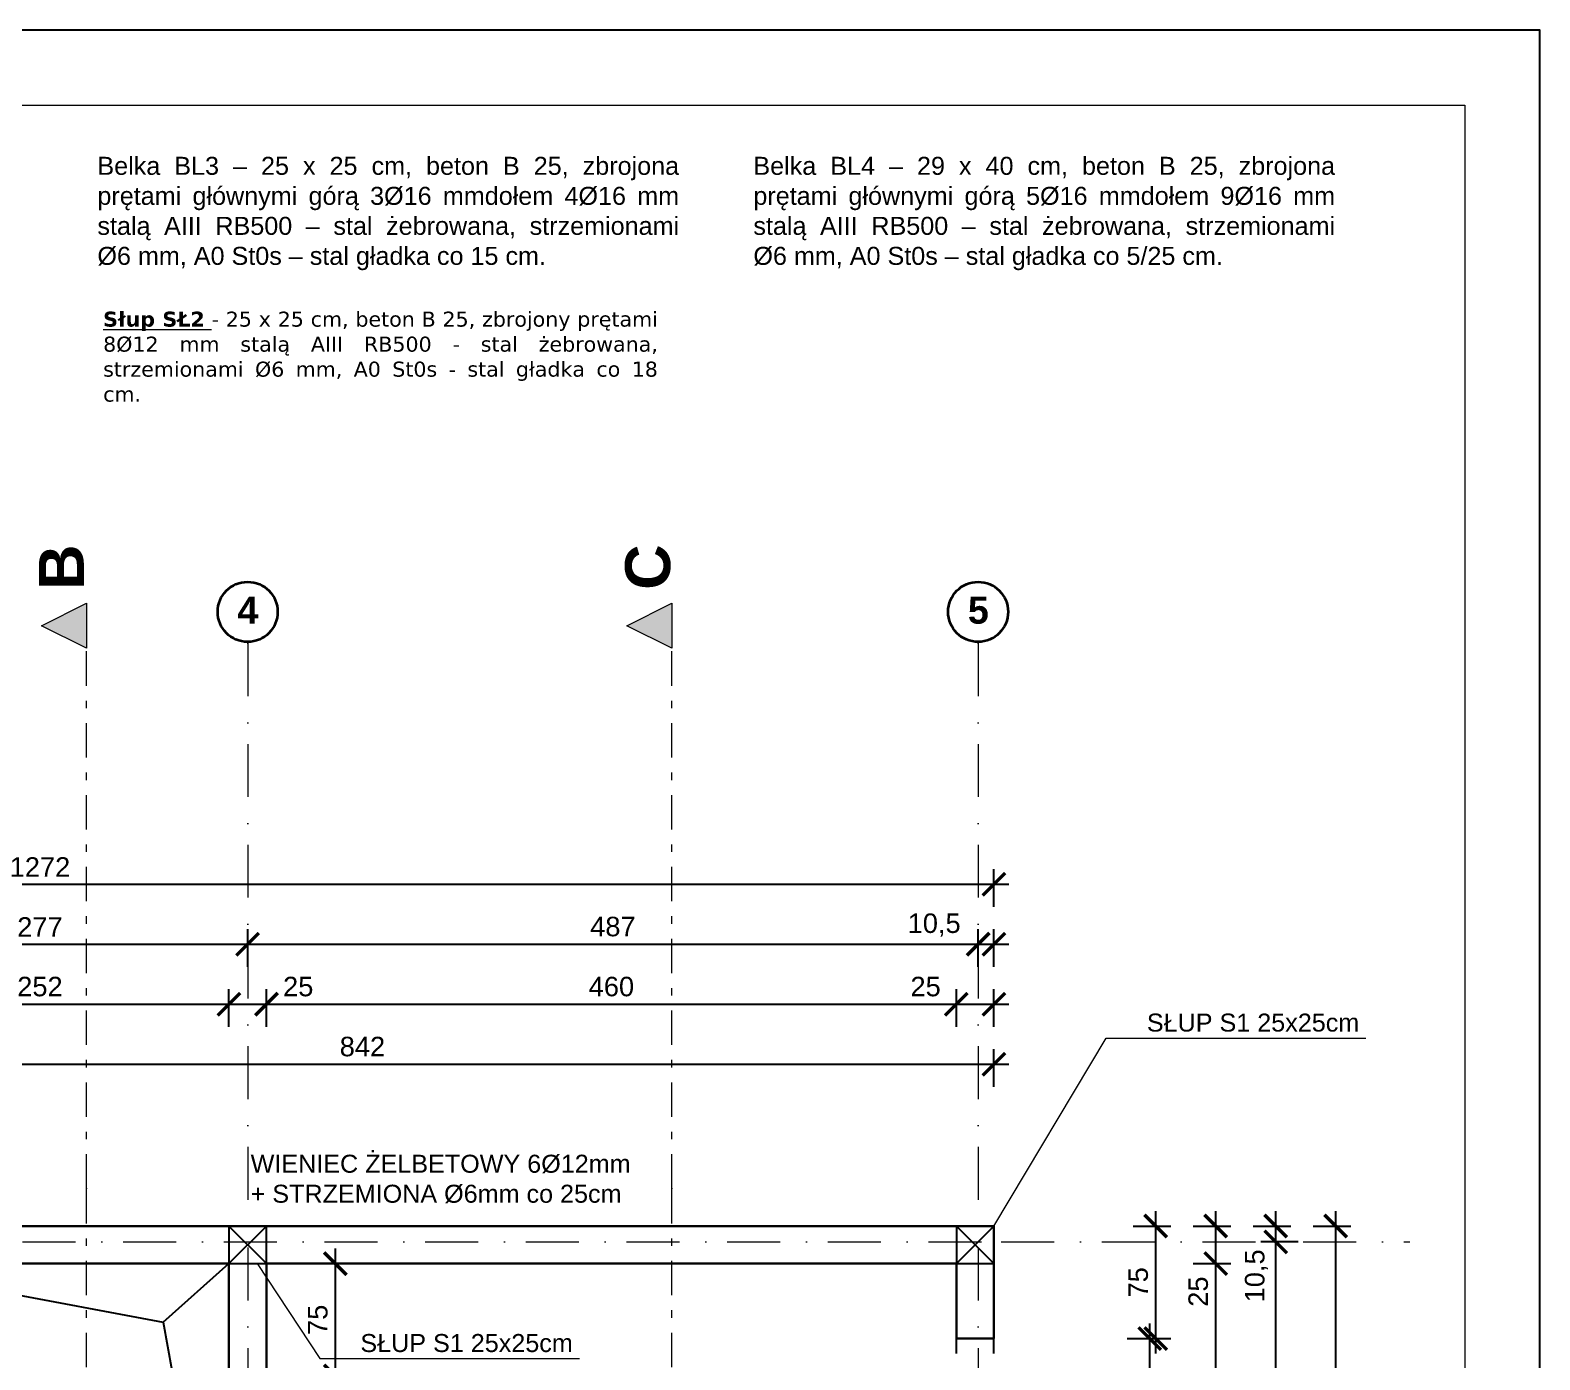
# Model space of a CAD drawing. Header units: millimetres. Extents: x 4647 to 73915, y -13612 to -8141.
# Drawn here: x 12192 to 13199, y -10494 to -9608 of the extents above; entities that cross this region are included whole.
import ezdxf
from ezdxf.enums import TextEntityAlignment as Align

# ---------------------------------------------------------------- set-up
doc = ezdxf.new("R2010")
doc.units = ezdxf.units.MM
for name, pattern in [('ACAD_ISO03W100', [30, 12, -18]), ('Kropki i Kreski', [67.027776, 35.277777, -17.638888, 0, -14.111111]), ('Przerywana', [16.4, 8.2, -8.2]), ('Przerywana podwójnie', [47.9, 22.9, -10, 5, -10])]:
    doc.linetypes.add(name, pattern=pattern)
for name, color, linetype, lineweight in [('a_beton_c', 3, 'ACAD_ISO03W100', 25), ('a_murowane_b', 20, 'Continuous', 30), ('a_opisy', 252, 'Continuous', 9), ('a_wymiary', 250, 'Continuous', 9), ('Konstrukcja - Siatka mod_Nr_Pióra__1', 7, 'Continuous', 5), ('Konstrukcja - Siatka mod_Nr_Pióra__7', 7, 'Continuous', 35), ('Opisy - Tekst_Nr_Pióra__1', 7, 'Continuous', 13), ('Znaczniki - Przekroje_Nr_Pióra__1', 7, 'Continuous', 5)]:
    doc.layers.add(name, color=color, linetype=linetype, lineweight=lineweight)
doc.layers.add('Konstrukcja - Siatka mod', color=7, linetype='Continuous')
doc.layers.add('Znaczniki - Przekroje', color=7, linetype='Continuous')
doc.layers.add('Konstrukcja - Siatka mod_Nr_Pióra__4', color=7, linetype='Continuous', lineweight=5, true_color=0x029e21)
doc.layers.add('Znaczniki - Przekroje_Nr_Pióra__5', color=7, linetype='Continuous', lineweight=5, true_color=0x40a5ff)
doc.styles.add('GENERATED_STYLE_1', font='arialbd.ttf')
doc.styles.get("Standard").update_dxf_attribs({"font": 'arial.ttf'})
doc.dimstyles.new('1-100', dxfattribs={"dimtxt": 13, "dimasz": 15, "dimexe": 10, "dimexo": 20, "dimgap": 5, "dimtad": 1, "dimdec": 1, "dimrnd": 0.5, "dimtxsty": 'Standard', "dimblk": 'ARCHTICK', "dimcen": 0.09, "dimdle": 10, "dimadec": 0, "dimazin": 0, "dimtfac": 1, "dimtdec": 1, "dimtofl": 0, "dimtmove": 0, "dimatfit": 3, "dimfxl": 10, "dimfxlon": 1, "dimtolj": 1, "dimtzin": 0, "dimarcsym": 0})

# ---------------------------------------------------------------- blocks, each defined once
blk = doc.blocks.new('Standardowy znacznik siatki')
at = {"layer": 'Konstrukcja - Siatka mod_Nr_Pióra__4', "linetype": 'Kropki i Kreski'}
for p, q in [((272.5, 0), (0, 0)), ((272.5, 0), (1529.2, 0)), ((1529.2, 0), (1801.7, 0))]:
    blk.add_line(p, q, dxfattribs=at)
blk.add_point((272.5, 0), dxfattribs=at)
blk.add_point((272.5, 0), dxfattribs=at)
at = {"layer": 'Konstrukcja - Siatka mod_Nr_Pióra__7', "linetype": 'Continuous'}
blk.add_circle((-20, 0), 20, dxfattribs=at)
at = {"layer": 'Konstrukcja - Siatka mod_Nr_Pióra__1', "style": 'GENERATED_STYLE_1'}
blk.add_attdef('AC_MarkerText_1', text='', height=18, dxfattribs=at).set_placement((-28.2, -13.3), align=Align.BOTTOM_LEFT)
blk = doc.blocks.new('Standardowy znacznik siatki_5')
at = {"layer": 'Konstrukcja - Siatka mod_Nr_Pióra__4', "linetype": 'Kropki i Kreski'}
for q in [(0, 0), (1660.6, 0)]:
    blk.add_line((1, 0), q, dxfattribs=at)
blk.add_point((1, 0), dxfattribs=at)
blk.add_point((1, 0), dxfattribs=at)
at = {"layer": 'Konstrukcja - Siatka mod_Nr_Pióra__7', "linetype": 'Continuous'}
blk.add_circle((-20, 0), 20, dxfattribs=at)
at = {"layer": 'Konstrukcja - Siatka mod_Nr_Pióra__1', "style": 'GENERATED_STYLE_1'}
blk.add_attdef('AC_MarkerText_1', text='', height=18, rotation=90, dxfattribs=at).set_placement((-6.7, -6.8), align=Align.BOTTOM_LEFT)
blk = doc.blocks.new('Standardowy znacznik siatki_6')
at = {"layer": 'Konstrukcja - Siatka mod_Nr_Pióra__4', "linetype": 'Kropki i Kreski'}
for q in [(0, 0), (1660.6, 0)]:
    blk.add_line((1, 0), q, dxfattribs=at)
blk.add_point((1, 0), dxfattribs=at)
blk.add_point((1, 0), dxfattribs=at)
at = {"layer": 'Konstrukcja - Siatka mod_Nr_Pióra__7', "linetype": 'Continuous'}
blk.add_circle((-20, 0), 20, dxfattribs=at)
at = {"layer": 'Konstrukcja - Siatka mod_Nr_Pióra__1', "style": 'GENERATED_STYLE_1'}
blk.add_attdef('AC_MarkerText_1', text='', height=18, rotation=90, dxfattribs=at).set_placement((-6.7, -6.8), align=Align.BOTTOM_LEFT)
blk = doc.blocks.new('Płaszczyzna odcinająca_2', base_point=(9599.1, -311.1))
at = {"layer": 'Znaczniki - Przekroje_Nr_Pióra__1', "linetype": 'Continuous'}
blk.add_hatch(color=256, dxfattribs=at).paths.add_polyline_path([(9599.1, 1362.7), (9599.1, 1332.7), (9569.1, 1347.7)], flags=0)
for p, q in [((9569.1, 1347.7), (9599.1, 1362.7)), ((9599.1, 1362.7), (9599.1, 1332.7)), ((9599.1, 1332.7), (9569.1, 1347.7))]:
    blk.add_line(p, q, dxfattribs=at)
at = {"layer": 'Znaczniki - Przekroje_Nr_Pióra__5', "linetype": 'Przerywana podwójnie'}
for p, q in [((9599.1, 972.5), (9599.1, 1332.7)), ((9599.1, -296.1), (9599.1, 972.5))]:
    blk.add_line(p, q, dxfattribs=at)
blk.add_point((9599.1, 972.5), dxfattribs=at)
at = {"layer": 'Znaczniki - Przekroje_Nr_Pióra__1', "linetype": 'Continuous', "insert": (9597.4, 1371.7), "char_height": 30, "attachment_point": 7, "rotation": 90, "style": 'GENERATED_STYLE_1'}
blk.add_mtext('{B}', dxfattribs=at)
blk = doc.blocks.new('Płaszczyzna odcinająca_3', base_point=(9989.4, -311.1))
at = {"layer": 'Znaczniki - Przekroje_Nr_Pióra__1', "linetype": 'Continuous'}
blk.add_hatch(color=256, dxfattribs=at).paths.add_polyline_path([(9989.4, 1362.7), (9989.4, 1332.7), (9959.4, 1347.7)], flags=0)
for p, q in [((9959.4, 1347.7), (9989.4, 1362.7)), ((9989.4, 1362.7), (9989.4, 1332.7)), ((9989.4, 1332.7), (9959.4, 1347.7))]:
    blk.add_line(p, q, dxfattribs=at)
at = {"layer": 'Znaczniki - Przekroje_Nr_Pióra__5', "linetype": 'Przerywana podwójnie'}
for p, q in [((9989.4, 972.5), (9989.4, 1332.7)), ((9989.4, -296.1), (9989.4, 972.5))]:
    blk.add_line(p, q, dxfattribs=at)
blk.add_point((9989.4, 972.5), dxfattribs=at)
at = {"layer": 'Znaczniki - Przekroje_Nr_Pióra__1', "linetype": 'Continuous', "insert": (9988.7, 1371.7), "char_height": 30, "attachment_point": 7, "rotation": 90, "style": 'GENERATED_STYLE_1'}
blk.add_mtext('{C}', dxfattribs=at)
blk = doc.blocks.new('_ArchTick')
at = {"color": 0, "linetype": 'ByBlock', "const_width": 0.15}
blk.add_lwpolyline([(-0.5, -0.5), (0.5, 0.5)], dxfattribs=at)
blk = doc.blocks.new('*D366')
at = {"layer": 'a_wymiary', "color": 0, "lineweight": -2, "transparency": 16777216}
for p, q in [((11993, -10312.3), (11993, -10287.3)), ((12835, -10312.3), (12835, -10287.3)), ((11983, -10297.3), (12845, -10297.3))]:
    blk.add_line(p, q, dxfattribs=at)
at = {"layer": 'DEFPOINTS', "color": 0, "transparency": 16777216}
for p in [(12835, -10297.3), (11993, -10401.2), (12835, -10401.2)]:
    blk.add_point(p, dxfattribs=at)
at = {"layer": 'a_wymiary', "color": 0, "lineweight": -2, "transparency": 16777216, "xscale": 15, "yscale": 15, "zscale": 15, "rotation": 180}
blk.add_blockref('_ArchTick', (11993, -10297.3), dxfattribs=at)
at = {"layer": 'a_wymiary', "color": 0, "lineweight": -2, "transparency": 16777216, "xscale": 15, "yscale": 15, "zscale": 15}
blk.add_blockref('_ArchTick', (12835, -10297.3), dxfattribs=at)
at = {"layer": 'a_wymiary', "color": 0, "transparency": 16777216, "insert": (12414, -10285.6), "char_height": 13, "attachment_point": 5}
blk.add_mtext('\\A1;842', dxfattribs=at)
blk = doc.blocks.new('*D370')
at = {"layer": 'a_wymiary', "color": 0, "lineweight": -2, "transparency": 16777216}
for p, q in [((12073, -10272.3), (12073, -10247.3)), ((12325, -10272.3), (12325, -10247.3)), ((12063, -10257.3), (12335, -10257.3))]:
    blk.add_line(p, q, dxfattribs=at)
at = {"layer": 'DEFPOINTS', "color": 0, "transparency": 16777216}
for p in [(12325, -10257.3), (12073, -10405.2), (12325, -10405.2)]:
    blk.add_point(p, dxfattribs=at)
at = {"layer": 'a_wymiary', "color": 0, "lineweight": -2, "transparency": 16777216, "xscale": 15, "yscale": 15, "zscale": 15, "rotation": 180}
blk.add_blockref('_ArchTick', (12073, -10257.3), dxfattribs=at)
at = {"layer": 'a_wymiary', "color": 0, "lineweight": -2, "transparency": 16777216, "xscale": 15, "yscale": 15, "zscale": 15}
blk.add_blockref('_ArchTick', (12325, -10257.3), dxfattribs=at)
at = {"layer": 'a_wymiary', "color": 0, "transparency": 16777216, "insert": (12199, -10245.6), "char_height": 13, "attachment_point": 5}
blk.add_mtext('\\A1;252', dxfattribs=at)
blk = doc.blocks.new('*D371')
at = {"layer": 'a_wymiary', "color": 0, "lineweight": -2, "transparency": 16777216}
for p, q in [((12325, -10272.3), (12325, -10247.3)), ((12350, -10272.3), (12350, -10247.3)), ((12315, -10257.3), (12360, -10257.3))]:
    blk.add_line(p, q, dxfattribs=at)
at = {"layer": 'DEFPOINTS', "color": 0, "transparency": 16777216}
for p in [(12350, -10257.3), (12325, -10405.2), (12350, -10405.2)]:
    blk.add_point(p, dxfattribs=at)
at = {"layer": 'a_wymiary', "color": 0, "lineweight": -2, "transparency": 16777216, "xscale": 15, "yscale": 15, "zscale": 15, "rotation": 180}
blk.add_blockref('_ArchTick', (12325, -10257.3), dxfattribs=at)
at = {"layer": 'a_wymiary', "color": 0, "lineweight": -2, "transparency": 16777216, "xscale": 15, "yscale": 15, "zscale": 15}
blk.add_blockref('_ArchTick', (12350, -10257.3), dxfattribs=at)
at = {"layer": 'a_wymiary', "color": 0, "transparency": 16777216, "insert": (12371.2, -10245.6), "char_height": 13, "attachment_point": 5}
blk.add_mtext('\\A1;25', dxfattribs=at)
blk = doc.blocks.new('*D372')
at = {"layer": 'a_wymiary', "color": 0, "lineweight": -2, "transparency": 16777216}
for p, q in [((12350, -10272.3), (12350, -10247.3)), ((12810, -10272.3), (12810, -10247.3)), ((12340, -10257.3), (12820, -10257.3))]:
    blk.add_line(p, q, dxfattribs=at)
at = {"layer": 'DEFPOINTS', "color": 0, "transparency": 16777216}
for p in [(12810, -10257.3), (12350, -10405.2), (12810, -10405.2)]:
    blk.add_point(p, dxfattribs=at)
at = {"layer": 'a_wymiary', "color": 0, "lineweight": -2, "transparency": 16777216, "xscale": 15, "yscale": 15, "zscale": 15, "rotation": 180}
blk.add_blockref('_ArchTick', (12350, -10257.3), dxfattribs=at)
at = {"layer": 'a_wymiary', "color": 0, "lineweight": -2, "transparency": 16777216, "xscale": 15, "yscale": 15, "zscale": 15}
blk.add_blockref('_ArchTick', (12810, -10257.3), dxfattribs=at)
at = {"layer": 'a_wymiary', "color": 0, "transparency": 16777216, "insert": (12580, -10245.6), "char_height": 13, "attachment_point": 5}
blk.add_mtext('\\A1;460', dxfattribs=at)
blk = doc.blocks.new('*D373')
at = {"layer": 'a_wymiary', "color": 0, "lineweight": -2, "transparency": 16777216}
for p, q in [((12810, -10272.3), (12810, -10247.3)), ((12835, -10272.3), (12835, -10247.3)), ((12800, -10257.3), (12845, -10257.3))]:
    blk.add_line(p, q, dxfattribs=at)
at = {"layer": 'DEFPOINTS', "color": 0, "transparency": 16777216}
for p in [(12835, -10257.3), (12810, -10405.2), (12835, -10405.2)]:
    blk.add_point(p, dxfattribs=at)
at = {"layer": 'a_wymiary', "color": 0, "lineweight": -2, "transparency": 16777216, "xscale": 15, "yscale": 15, "zscale": 15, "rotation": 180}
blk.add_blockref('_ArchTick', (12810, -10257.3), dxfattribs=at)
at = {"layer": 'a_wymiary', "color": 0, "lineweight": -2, "transparency": 16777216, "xscale": 15, "yscale": 15, "zscale": 15}
blk.add_blockref('_ArchTick', (12835, -10257.3), dxfattribs=at)
at = {"layer": 'a_wymiary', "color": 0, "transparency": 16777216, "insert": (12789.5, -10245.6), "char_height": 13, "attachment_point": 5}
blk.add_mtext('\\A1;25', dxfattribs=at)
blk = doc.blocks.new('*D376')
at = {"layer": 'a_wymiary', "color": 0, "lineweight": -2, "transparency": 16777216}
for p, q in [((12060.5, -10232.3), (12060.5, -10207.3)), ((12337.5, -10232.3), (12337.5, -10207.3)), ((12050.5, -10217.3), (12347.5, -10217.3))]:
    blk.add_line(p, q, dxfattribs=at)
at = {"layer": 'DEFPOINTS', "color": 0, "transparency": 16777216}
for p in [(12337.5, -10217.3), (12060.5, -10405.2), (12337.5, -10405.2)]:
    blk.add_point(p, dxfattribs=at)
at = {"layer": 'a_wymiary', "color": 0, "lineweight": -2, "transparency": 16777216, "xscale": 15, "yscale": 15, "zscale": 15, "rotation": 180}
blk.add_blockref('_ArchTick', (12060.5, -10217.3), dxfattribs=at)
at = {"layer": 'a_wymiary', "color": 0, "lineweight": -2, "transparency": 16777216, "xscale": 15, "yscale": 15, "zscale": 15}
blk.add_blockref('_ArchTick', (12337.5, -10217.3), dxfattribs=at)
at = {"layer": 'a_wymiary', "color": 0, "transparency": 16777216, "insert": (12199, -10205.8), "char_height": 13, "attachment_point": 5}
blk.add_mtext('\\A1;277', dxfattribs=at)
blk = doc.blocks.new('*D377')
at = {"layer": 'a_wymiary', "color": 0, "lineweight": -2, "transparency": 16777216}
for p, q in [((12337.5, -10232.3), (12337.5, -10207.3)), ((12824.5, -10232.3), (12824.5, -10207.3)), ((12327.5, -10217.3), (12834.5, -10217.3))]:
    blk.add_line(p, q, dxfattribs=at)
at = {"layer": 'DEFPOINTS', "color": 0, "transparency": 16777216}
for p in [(12824.5, -10217.3), (12337.5, -10405.2), (12824.5, -10405.2)]:
    blk.add_point(p, dxfattribs=at)
at = {"layer": 'a_wymiary', "color": 0, "lineweight": -2, "transparency": 16777216, "xscale": 15, "yscale": 15, "zscale": 15, "rotation": 180}
blk.add_blockref('_ArchTick', (12337.5, -10217.3), dxfattribs=at)
at = {"layer": 'a_wymiary', "color": 0, "lineweight": -2, "transparency": 16777216, "xscale": 15, "yscale": 15, "zscale": 15}
blk.add_blockref('_ArchTick', (12824.5, -10217.3), dxfattribs=at)
at = {"layer": 'a_wymiary', "color": 0, "transparency": 16777216, "insert": (12581, -10205.6), "char_height": 13, "attachment_point": 5}
blk.add_mtext('\\A1;487', dxfattribs=at)
blk = doc.blocks.new('*D378')
at = {"layer": 'a_wymiary', "color": 0, "lineweight": -2, "transparency": 16777216}
for p, q in [((12824.5, -10232.3), (12824.5, -10207.3)), ((12835, -10232.3), (12835, -10207.3)), ((12814.5, -10217.3), (12845, -10217.3))]:
    blk.add_line(p, q, dxfattribs=at)
at = {"layer": 'DEFPOINTS', "color": 0, "transparency": 16777216}
for p in [(12835, -10217.3), (12824.5, -10405.2), (12835, -10405.2)]:
    blk.add_point(p, dxfattribs=at)
at = {"layer": 'a_wymiary', "color": 0, "lineweight": -2, "transparency": 16777216, "xscale": 15, "yscale": 15, "zscale": 15, "rotation": 180}
blk.add_blockref('_ArchTick', (12824.5, -10217.3), dxfattribs=at)
at = {"layer": 'a_wymiary', "color": 0, "lineweight": -2, "transparency": 16777216, "xscale": 15, "yscale": 15, "zscale": 15}
blk.add_blockref('_ArchTick', (12835, -10217.3), dxfattribs=at)
at = {"layer": 'a_wymiary', "color": 0, "transparency": 16777216, "insert": (12795.2, -10204.5), "char_height": 13, "attachment_point": 5}
blk.add_mtext('\\A1;10,5', dxfattribs=at)
blk = doc.blocks.new('*D379')
at = {"layer": 'a_wymiary', "color": 0, "lineweight": -2, "transparency": 16777216}
for p, q in [((11563, -10192.3), (11563, -10167.3)), ((12835, -10192.3), (12835, -10167.3)), ((11553, -10177.3), (12845, -10177.3))]:
    blk.add_line(p, q, dxfattribs=at)
at = {"layer": 'DEFPOINTS', "color": 0, "transparency": 16777216}
for p in [(12835, -10177.3), (11563, -10405.2), (12835, -10405.2)]:
    blk.add_point(p, dxfattribs=at)
at = {"layer": 'a_wymiary', "color": 0, "lineweight": -2, "transparency": 16777216, "xscale": 15, "yscale": 15, "zscale": 15, "rotation": 180}
blk.add_blockref('_ArchTick', (11563, -10177.3), dxfattribs=at)
at = {"layer": 'a_wymiary', "color": 0, "lineweight": -2, "transparency": 16777216, "xscale": 15, "yscale": 15, "zscale": 15}
blk.add_blockref('_ArchTick', (12835, -10177.3), dxfattribs=at)
at = {"layer": 'a_wymiary', "color": 0, "transparency": 16777216, "insert": (12199, -10165.8), "char_height": 13, "attachment_point": 5}
blk.add_mtext('\\A1;1272', dxfattribs=at)
blk = doc.blocks.new('*D383')
at = {"layer": 'a_wymiary', "color": 0, "lineweight": -2, "transparency": 16777216}
for p, q in [((12938.9, -10590.2), (12938.9, -10470.2)), ((12923.9, -10480.2), (12948.9, -10480.2)), ((12923.9, -10580.2), (12948.9, -10580.2))]:
    blk.add_line(p, q, dxfattribs=at)
at = {"layer": 'DEFPOINTS', "color": 0, "transparency": 16777216}
for p in [(12835, -10480.2), (12938.9, -10480.2), (12835, -10580.2)]:
    blk.add_point(p, dxfattribs=at)
at = {"layer": 'a_wymiary', "color": 0, "lineweight": -2, "transparency": 16777216, "xscale": 15, "yscale": 15, "zscale": 15}
for p, rotation in [((12938.9, -10480.2), 90), ((12938.9, -10580.2), 270)]:
    blk.add_blockref('_ArchTick', p, dxfattribs=dict(at, rotation=rotation))
at = {"layer": 'a_wymiary', "color": 0, "transparency": 16777216, "insert": (12927.3, -10530.2), "char_height": 13, "attachment_point": 5, "rotation": 90}
blk.add_mtext('\\A1;100', dxfattribs=at)
blk = doc.blocks.new('*D384')
at = {"layer": 'a_wymiary', "color": 0, "lineweight": -2, "transparency": 16777216}
for p, q in [((12942.9, -10490.2), (12942.9, -10395.2)), ((12927.9, -10405.2), (12952.9, -10405.2)), ((12927.9, -10480.2), (12952.9, -10480.2))]:
    blk.add_line(p, q, dxfattribs=at)
at = {"layer": 'DEFPOINTS', "color": 0, "transparency": 16777216}
for p in [(12835, -10405.2), (12942.9, -10405.2), (12835, -10480.2)]:
    blk.add_point(p, dxfattribs=at)
at = {"layer": 'a_wymiary', "color": 0, "lineweight": -2, "transparency": 16777216, "xscale": 15, "yscale": 15, "zscale": 15}
for p, rotation in [((12942.9, -10405.2), 90), ((12942.9, -10480.2), 270)]:
    blk.add_blockref('_ArchTick', p, dxfattribs=dict(at, rotation=rotation))
at = {"layer": 'a_wymiary', "color": 0, "transparency": 16777216, "insert": (12931.3, -10442.7), "char_height": 13, "attachment_point": 5, "rotation": 90}
blk.add_mtext('\\A1;75', dxfattribs=at)
blk = doc.blocks.new('*D386')
at = {"layer": 'a_wymiary', "color": 0, "lineweight": -2, "transparency": 16777216}
for p, q in [((12982.9, -10835), (12982.9, -10420.2)), ((12967.9, -10430.2), (12992.9, -10430.2)), ((12967.9, -10825), (12992.9, -10825))]:
    blk.add_line(p, q, dxfattribs=at)
at = {"layer": 'DEFPOINTS', "color": 0, "transparency": 16777216}
for p in [(12835, -10430.2), (12982.9, -10430.2), (12835, -10825)]:
    blk.add_point(p, dxfattribs=at)
at = {"layer": 'a_wymiary', "color": 0, "lineweight": -2, "transparency": 16777216, "xscale": 15, "yscale": 15, "zscale": 15}
for p, rotation in [((12982.9, -10430.2), 90), ((12982.9, -10825), 270)]:
    blk.add_blockref('_ArchTick', p, dxfattribs=dict(at, rotation=rotation))
at = {"layer": 'a_wymiary', "color": 0, "transparency": 16777216, "insert": (12971.3, -10627.6), "char_height": 13, "attachment_point": 5, "rotation": 90}
blk.add_mtext('\\A1;395', dxfattribs=at)
blk = doc.blocks.new('*D387')
at = {"layer": 'a_wymiary', "color": 0, "lineweight": -2, "transparency": 16777216}
for p, q in [((12982.9, -10440.2), (12982.9, -10395.2)), ((12967.9, -10405.2), (12992.9, -10405.2)), ((12967.9, -10430.2), (12992.9, -10430.2))]:
    blk.add_line(p, q, dxfattribs=at)
at = {"layer": 'DEFPOINTS', "color": 0, "transparency": 16777216}
for p in [(12835, -10405.2), (12982.9, -10405.2), (12835, -10430.2)]:
    blk.add_point(p, dxfattribs=at)
at = {"layer": 'a_wymiary', "color": 0, "lineweight": -2, "transparency": 16777216, "xscale": 15, "yscale": 15, "zscale": 15}
for p, rotation in [((12982.9, -10405.2), 90), ((12982.9, -10430.2), 270)]:
    blk.add_blockref('_ArchTick', p, dxfattribs=dict(at, rotation=rotation))
at = {"layer": 'a_wymiary', "color": 0, "transparency": 16777216, "insert": (12971.3, -10448.9), "char_height": 13, "attachment_point": 5, "rotation": 90}
blk.add_mtext('\\A1;25', dxfattribs=at)
blk = doc.blocks.new('*D389')
at = {"layer": 'a_wymiary', "color": 0, "lineweight": -2, "transparency": 16777216}
for p, q in [((13022.9, -11374.7), (13022.9, -10405.7)), ((13037.9, -10415.7), (13012.9, -10415.7)), ((13037.9, -11364.7), (13012.9, -11364.7))]:
    blk.add_line(p, q, dxfattribs=at)
at = {"layer": 'DEFPOINTS', "color": 0, "transparency": 16777216}
for p in [(13022.9, -10415.7), (13112.4, -10415.7), (13112.4, -11364.7)]:
    blk.add_point(p, dxfattribs=at)
at = {"layer": 'a_wymiary', "color": 0, "lineweight": -2, "transparency": 16777216, "xscale": 15, "yscale": 15, "zscale": 15}
for p, rotation in [((13022.9, -10415.7), 90), ((13022.9, -11364.7), 270)]:
    blk.add_blockref('_ArchTick', p, dxfattribs=dict(at, rotation=rotation))
at = {"layer": 'a_wymiary', "color": 0, "transparency": 16777216, "insert": (13011.3, -10890.2), "char_height": 13, "attachment_point": 5, "rotation": 90}
blk.add_mtext('\\A1;949', dxfattribs=at)
blk = doc.blocks.new('*D390')
at = {"layer": 'a_wymiary', "color": 0, "lineweight": -2, "transparency": 16777216}
for p, q in [((13022.9, -10425.7), (13022.9, -10395.2)), ((13007.9, -10405.2), (13032.9, -10405.2)), ((13037.9, -10415.7), (13012.9, -10415.7))]:
    blk.add_line(p, q, dxfattribs=at)
at = {"layer": 'DEFPOINTS', "color": 0, "transparency": 16777216}
for p in [(12835, -10405.2), (13022.9, -10405.2), (13112.4, -10415.7)]:
    blk.add_point(p, dxfattribs=at)
at = {"layer": 'a_wymiary', "color": 0, "lineweight": -2, "transparency": 16777216, "xscale": 15, "yscale": 15, "zscale": 15}
for p, rotation in [((13022.9, -10405.2), 90), ((13022.9, -10415.7), 270)]:
    blk.add_blockref('_ArchTick', p, dxfattribs=dict(at, rotation=rotation))
at = {"layer": 'a_wymiary', "color": 0, "transparency": 16777216, "insert": (13010.1, -10438.4), "char_height": 13, "attachment_point": 5, "rotation": 90}
blk.add_mtext('\\A1;10,5', dxfattribs=at)
blk = doc.blocks.new('*D391')
at = {"layer": 'a_wymiary', "color": 0, "lineweight": -2, "transparency": 16777216}
for p, q in [((13062.9, -11385.2), (13062.9, -10395.2)), ((13047.9, -10405.2), (13072.9, -10405.2)), ((13047.9, -11375.2), (13072.9, -11375.2))]:
    blk.add_line(p, q, dxfattribs=at)
at = {"layer": 'DEFPOINTS', "color": 0, "transparency": 16777216}
for p in [(12835, -10405.2), (13062.9, -10405.2), (12835, -11375.2)]:
    blk.add_point(p, dxfattribs=at)
at = {"layer": 'a_wymiary', "color": 0, "lineweight": -2, "transparency": 16777216, "xscale": 15, "yscale": 15, "zscale": 15}
for p, rotation in [((13062.9, -10405.2), 90), ((13062.9, -11375.2), 270)]:
    blk.add_blockref('_ArchTick', p, dxfattribs=dict(at, rotation=rotation))
at = {"layer": 'a_wymiary', "color": 0, "transparency": 16777216, "insert": (13051.3, -10890.2), "char_height": 13, "attachment_point": 5, "rotation": 90}
blk.add_mtext('\\A1;970', dxfattribs=at)
blk = doc.blocks.new('*D906')
at = {"layer": 'a_wymiary', "color": 0, "lineweight": -2, "transparency": 16777216}
for p, q in [((12395.9, -10420.2), (12395.9, -10515.1)), ((12375.9, -10430.2), (12405.9, -10430.2)), ((12375.9, -10505.1), (12405.9, -10505.1))]:
    blk.add_line(p, q, dxfattribs=at)
at = {"layer": 'DEFPOINTS', "color": 0, "transparency": 16777216}
for p in [(12350, -10430.2), (12350, -10505.1), (12395.9, -10505.1)]:
    blk.add_point(p, dxfattribs=at)
at = {"layer": 'a_wymiary', "color": 0, "lineweight": -2, "transparency": 16777216, "xscale": 15, "yscale": 15, "zscale": 15}
for p, rotation in [((12395.9, -10430.2), 90), ((12395.9, -10505.1), 270)]:
    blk.add_blockref('_ArchTick', p, dxfattribs=dict(at, rotation=rotation))
at = {"layer": 'a_wymiary', "color": 0, "transparency": 16777216, "insert": (12384.3, -10467.7), "char_height": 13, "attachment_point": 5, "rotation": 90}
blk.add_mtext('\\A1;75', dxfattribs=at)

msp = doc.modelspace()

# ---------------------------------------------------------------- linework, layer by layer
for p, q in [((12072.99, -10430.23), (12281.22, -10469.16)), ((12281.22, -10469.16), (12324.99, -10430.23)), ((12281.22, -10469.16), (12324.99, -10716.12))]:
    msp.add_line(p, q)
msp.add_lwpolyline([(11098.99, -12577.97), (13198.99, -12577.97), (13198.99, -9607.97), (11098.99, -9607.97)], close=True)
at = {"layer": 'a_beton_c', "linetype": 'ByBlock'}
for points in [[(12324.99, -10405.23), (12324.99, -10430.23), (12349.99, -10430.23), (12349.99, -10405.23)], [(12809.99, -10405.23), (12809.99, -10430.23), (12834.99, -10430.23), (12834.99, -10405.23)]]:
    msp.add_lwpolyline(points, close=True, dxfattribs=at)
for points in [[(12324.99, -10430.23), (12349.99, -10405.23)], [(12324.99, -10405.23), (12349.99, -10430.23)], [(12809.99, -10430.23), (12834.99, -10405.23)], [(12809.99, -10405.23), (12834.99, -10430.23)]]:
    msp.add_lwpolyline(points, dxfattribs=at)
at = {"layer": 'a_beton_c'}
for points in [[(12809.99, -10580.22), (12809.99, -10480.22)], [(12834.99, -10580.22), (12834.99, -10480.22)]]:
    msp.add_lwpolyline(points, dxfattribs=at)
at = {"layer": 'a_murowane_b'}
for points in [[(12834.99, -10480.22), (12834.99, -10405.23), (11992.99, -10405.23)], [(12324.99, -10743.04), (12324.99, -10430.23), (12072.99, -10430.23), (12072.99, -10965.23)], [(12349.99, -10743.04), (12349.99, -10430.23), (12809.99, -10430.23), (12809.99, -10480.22)], [(12834.99, -10480.22), (12809.99, -10480.22)]]:
    msp.add_lwpolyline(points, dxfattribs=at)
at = {"layer": 'a_opisy'}
for p, q in [((12834.99, -10405.23), (12909.92, -10279.94)), ((12909.92, -10279.94), (13082.98, -10279.94)), ((12343.84, -10430.23), (12385.56, -10493.57)), ((12385.56, -10493.57), (12558.62, -10493.57))]:
    msp.add_line(p, q, dxfattribs=at)
at = {"layer": 'Opisy - Tekst_Nr_Pióra__1', "linetype": 'Continuous', "ltscale": 10, "flags": 128}
msp.add_lwpolyline([(13148.99, -12377.97), (11248.99, -12377.97), (11248.99, -9657.97), (13148.99, -9657.97)], close=True, dxfattribs=at)

# ---------------------------------------------------------------- block references
at = {"layer": 'Konstrukcja - Siatka mod', "linetype": 'Continuous'}
ref = msp.add_blockref('Standardowy znacznik siatki_5', (12337.49, -10015.73), dxfattribs=dict(at, rotation=270))
ref.add_attrib('AC_MarkerText_1', '4', dxfattribs={"linetype": 'Continuous', "height": 18, "style": 'GENERATED_STYLE_1'}).set_placement((12330.66, -10009.02), align=Align.BOTTOM_LEFT)
ref = msp.add_blockref('Standardowy znacznik siatki_6', (12824.49, -10015.73), dxfattribs=dict(at, rotation=270))
ref.add_attrib('AC_MarkerText_1', '5', dxfattribs={"linetype": 'Continuous', "height": 18, "style": 'GENERATED_STYLE_1'}).set_placement((12817.66, -10009.02), align=Align.BOTTOM_LEFT)
at = {"layer": 'Konstrukcja - Siatka mod', "linetype": 'Przerywana'}
ref = msp.add_blockref('Standardowy znacznik siatki', (11310.7, -10415.73), dxfattribs=at)
ref.add_attrib('AC_MarkerText_1', 'A', dxfattribs={"linetype": 'Przerywana', "height": 18, "style": 'GENERATED_STYLE_1'}).set_placement((11282.47, -10429.02), align=Align.BOTTOM_LEFT)
at = {"layer": 'Znaczniki - Przekroje'}
for name, p in [('Płaszczyzna odcinająca_2', (12229.98, -11663.84)), ('Płaszczyzna odcinająca_3', (12620.31, -11663.84))]:
    msp.add_blockref(name, p, dxfattribs=at)

# ---------------------------------------------------------------- texts
at = {"layer": 'a_opisy', "char_height": 12, "attachment_point": 1}
for s, insert, width in [('\\pxqj;Belka BL3 – 25 x 25 cm, beton B 25, zbrojona prętami głównymi górą 3Ø16 mmdołem 4Ø16 mm stalą AIII RB500 – stal żebrowana, strzemionami Ø6 mm, A0 St0s – stal gładka co 15 cm.', (12237.31, -9692.39), 386.6768), ('\\pxqj;Belka BL4 – 29 x 40 cm, beton B 25, zbrojona prętami głównymi górą 5Ø16 mmdołem 9Ø16 mm stalą AIII RB500 – stal żebrowana, strzemionami Ø6 mm, A0 St0s – stal gładka co 5/25 cm.', (12674.66, -9692.39), 386.6768), ('\\pxl1.5,qj;{\\fVerdana|b1|i0|c238|p34;\\H0.83333x;\\L\\C0;Słup SŁ2\\fVerdana|b0|i0|c238|p34;\\l - 25 x 25 cm, beton B 25\\fVerdana Baltic|b0|i0|c186|p34;, zbrojony prętami 8Ø12 mm stalą AIII RB500 - stal żebrowana, strzemionami Ø6 mm, A0 St0s - stal gładka co 18 cm.}', (12223.14, -9795.59), 386.6768), ('SŁUP S1 25x25cm', (12937, -10263.54), 285.6), ('WIENIEC ŻELBETOWY 6%%C12mm \\P+ STRZEMIONA %%C6mm co 25cm', (12339.48, -10357.64), 644.3748), ('SŁUP S1 25x25cm', (12412.64, -10477.17), 285.6)]:
    msp.add_mtext(s, dxfattribs=dict(at, insert=insert, width=width))

# ---------------------------------------------------------------- dimensions: what is measured, and where the dimension line sits
at = {"layer": 'a_wymiary'}
for base, p1, p2, override, picture, middle in [((12834.99, -10177.28), (11562.99, -10405.23), (12834.99, -10405.23), {"dimfxl": 15}, '*D379', (12198.99, -10165.75)), ((12337.49, -10217.28), (12060.49, -10405.23), (12337.49, -10405.23), {"dimtmove": 1, "dimfxl": 15}, '*D376', (12198.99, -10205.75)), ((12824.49, -10217.28), (12337.49, -10405.23), (12824.49, -10405.23), {"dimtmove": 1, "dimfxl": 15}, '*D377', (12580.99, -10205.64)), ((12324.99, -10257.28), (12072.99, -10405.23), (12324.99, -10405.23), {"dimtmove": 1, "dimfxl": 15}, '*D370', (12198.99, -10245.64)), ((12809.99, -10257.28), (12349.99, -10405.23), (12809.99, -10405.23), {"dimtmove": 1, "dimfxl": 15}, '*D372', (12579.99, -10245.64)), ((12834.99, -10297.28), (11992.99, -10401.23), (12834.99, -10401.23), {"dimtmove": 1, "dimfxl": 15}, '*D366', (12413.99, -10285.64))]:
    dim = msp.add_linear_dim(base=base, p1=p1, p2=p2, dimstyle='1-100', override=override, dxfattribs=at)
    dim.commit()
    dim.dimension.update_dxf_attribs({"geometry": picture, "text_midpoint": middle})
for base, p1, p2, picture, middle in [((12834.99, -10217.28), (12824.49, -10405.23), (12834.99, -10405.23), '*D378', (12795.21, -10217.28)), ((12349.99, -10257.28), (12324.99, -10405.23), (12349.99, -10405.23), '*D371', (12371.16, -10257.28)), ((12834.99, -10257.28), (12809.99, -10405.23), (12834.99, -10405.23), '*D373', (12789.54, -10257.28))]:
    dim = msp.add_linear_dim(base=base, p1=p1, p2=p2, dimstyle='1-100', override={"dimtmove": 1, "dimfxl": 15}, dxfattribs=at)
    dim.commit()
    dim.dimension.update_dxf_attribs({"geometry": picture, "text_midpoint": middle, "dimtype": 160})
for base, p1, p2, override, picture, middle in [((12942.94, -10405.23), (12834.99, -10480.22), (12834.99, -10405.23), {"dimtmove": 1, "dimfxl": 15}, '*D384', (12931.33, -10442.72)), ((13062.94, -10405.23), (12834.99, -11375.23), (12834.99, -10405.23), {"dimfxl": 15}, '*D391', (13051.3, -10890.23)), ((13022.94, -10415.73), (13112.4, -11364.73), (13112.4, -10415.73), {"dimtmove": 1, "dimfxl": 15}, '*D389', (13011.3, -10890.23)), ((12395.86, -10505.14), (12349.99, -10430.23), (12349.99, -10505.14), {"dimfxl": 20}, '*D906', (12384.25, -10467.68)), ((12982.94, -10430.23), (12834.99, -10825.04), (12834.99, -10430.23), {"dimtmove": 1, "dimfxl": 15}, '*D386', (12971.3, -10627.64)), ((12938.94, -10480.22), (12834.99, -10580.22), (12834.99, -10480.22), {"dimtmove": 1, "dimfxl": 15}, '*D383', (12927.3, -10530.22))]:
    dim = msp.add_linear_dim(base=base, p1=p1, p2=p2, angle=90, dimstyle='1-100', override=override, dxfattribs=at)
    dim.commit()
    dim.dimension.update_dxf_attribs({"geometry": picture, "text_midpoint": middle})
for base, p1, picture, middle in [((12982.94, -10405.23), (12834.99, -10430.23), '*D387', (12982.94, -10448.95)), ((13022.94, -10405.23), (13112.4, -10415.73), '*D390', (13022.94, -10438.44))]:
    dim = msp.add_linear_dim(base=base, p1=p1, p2=(12834.99, -10405.23), angle=90, dimstyle='1-100', override={"dimtmove": 1, "dimfxl": 15}, dxfattribs=at)
    dim.commit()
    dim.dimension.update_dxf_attribs({"geometry": picture, "text_midpoint": middle, "dimtype": 160})

doc.saveas('drawing.dxf')
